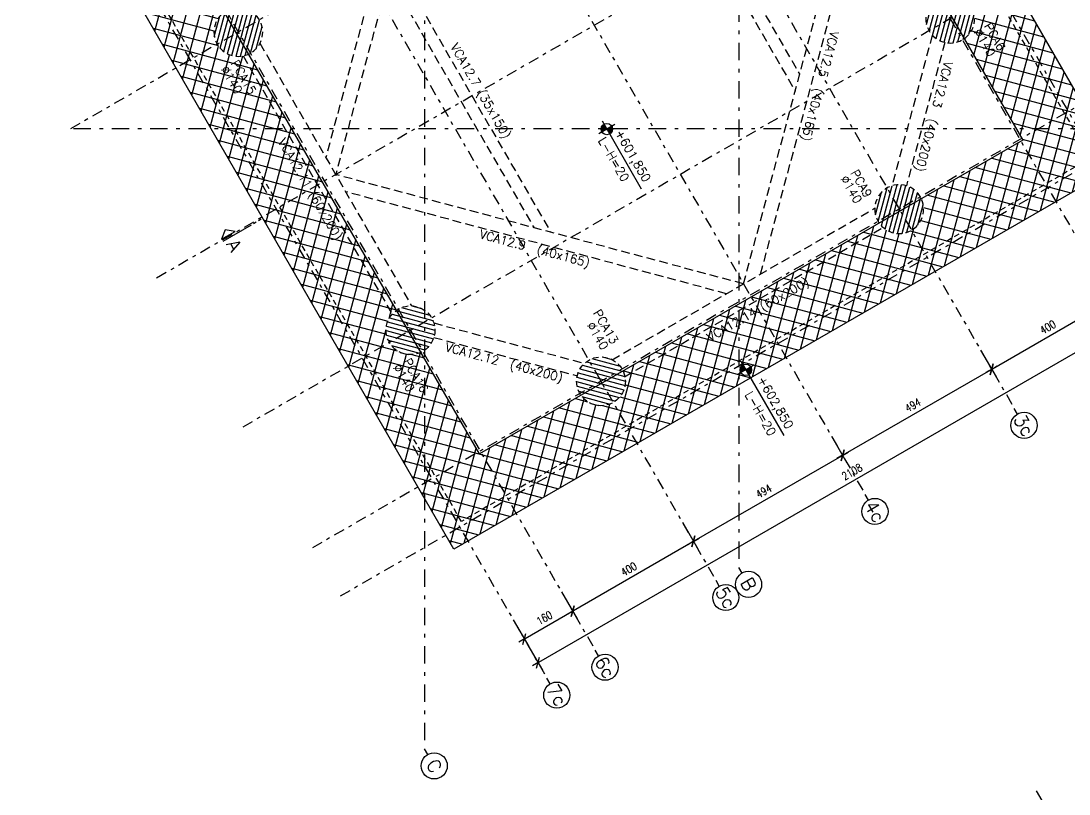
# Model space of a CAD drawing. Header units: metres. Extents: x 661733 to 661987, y 8168511 to 8168781.
# Drawn here: x 661858.35 to 661888.42, y 8168545.71 to 8168567.89 of the extents above; entities that cross this region are included whole.
import ezdxf
from ezdxf.enums import TextEntityAlignment as Align

# ---------------------------------------------------------------- set-up
doc = ezdxf.new("R2010")
doc.units = ezdxf.units.M
doc.header["$MEASUREMENT"] = 0
doc.linetypes.add('SPX-CAMPANARIO$0$DASHDOT2', pattern=[0.5, 0.25, -0.125, 0, -0.125])
doc.linetypes.add('SPX-CAMPANARIO$0$HIDDEN2', pattern=[0.1875, 0.125, -0.0625])
doc.layers.get('0').update_dxf_attribs({"linetype": 'CONTINUOUS'})
doc.layers.get('Defpoints').update_dxf_attribs({"linetype": 'CONTINUOUS'})
for name, color, linetype in [('SPX-CAMPANARIO$0$SP 00 Me1', 9, 'SPX-CAMPANARIO$0$DASHDOT2'), ('SPX-CAMPANARIO$0$SP0Me1', 9, 'SPX-CAMPANARIO$0$DASHDOT2'), ('SPX-CAMPANARIO$0$SP1CRT1', 3, 'CONTINUOUS'), ('SPX-CAMPANARIO$0$SP1INV1', 5, 'SPX-CAMPANARIO$0$HIDDEN2'), ('SPX-CAMPANARIO$0$SP1VST1', 2, 'CONTINUOUS'), ('SPX-CAMPANARIO$0$SP2INV1', 5, 'SPX-CAMPANARIO$0$HIDDEN2'), ('SPX-CAMPANARIO$0$SP3HT3', 9, 'CONTINUOUS'), ('SPX-CAMPANARIO$0$SP3HT4', 251, 'CONTINUOUS'), ('SPX-CAMPANARIO$0$SP4DIM1', 5, 'CONTINUOUS'), ('SPX-CAMPANARIO$0$SP4TN 1', 5, 'CONTINUOUS'), ('SPX-CAMPANARIO$0$SP4TXT 2', 2, 'CONTINUOUS'), ('SPX-CAMPANARIO$0$SP4TXT4', 4, 'CONTINUOUS')]:
    doc.layers.add(name, color=color, linetype=linetype)
doc.styles.add('SPX-CAMPANARIO$0$SP_T-Geral', font='romans.shx')
doc.styles.add('SPX-CAMPANARIO$0$SP_TD_w.8', font='romans.shx', dxfattribs={"width": 0.8})
doc.dimstyles.new('SPX-CAMPANARIO$0$SP_D125cm_18', dxfattribs={"dimtxt": 0.225, "dimasz": 0.025, "dimexe": 0.25, "dimexo": 0.125, "dimgap": 0.125, "dimtad": 1, "dimdec": 1, "dimlfac": 100, "dimdsep": 46, "dimtxsty": 'SPX-CAMPANARIO$0$SP_TD_w.8', "dimblk": 'SPX-CAMPANARIO$0$TIC', "dimcen": 0.0125, "dimdle": 0.125, "dimclrt": 2, "dimadec": 3, "dimazin": 2, "dimtfac": 1, "dimtdec": 1, "dimtmove": 0, "dimatfit": 3, "dimfxl": 0.2, "dimtolj": 1, "dimtzin": 0, "dimarcsym": 0})

# ---------------------------------------------------------------- blocks, each defined once
blk = doc.blocks.new('*U61')
at = {"layer": 'SPX-CAMPANARIO$0$SP 00 Me1', "color": 0, "linetype": 'Continuous'}
blk.add_line((8.374916364184052e-15, -0.1500000000000909), (0, 0), dxfattribs=at)
blk.add_circle((2.512474909253946e-14, -0.4500000000000455), 0.3, dxfattribs=at)
at = {"layer": 'SPX-CAMPANARIO$0$SP 00 Me1', "color": 0, "linetype": 'Continuous', "style": 'SPX-CAMPANARIO$0$SP_T-Geral'}
blk.add_attdef('EIXO?', text='', height=0.3, dxfattribs=at).set_placement((2.512474909253692e-14, -0.45), align=Align.MIDDLE_CENTER)
blk = doc.blocks.new('SPX-CAMPANARIO$0$TIC')
at = {"color": 2, "linetype": 'Continuous'}
blk.add_line((4.59619407771256, 4.596194077712564), (-4.596194077712553, -4.596194077712553), dxfattribs=at)
at = {"color": 5}
blk.add_line((-1, 0), (7.5, 0), dxfattribs=at)
blk = doc.blocks.new('*D78')
at = {"layer": 'Defpoints', "color": 0, "linetype": 'Continuous', "transparency": 16777216}
for p in [(10.53933982830495, 15.02651978017764), (-10.53933983296156, 14.26674297356726), (10.53933982830495, 14.26674296129786)]:
    blk.add_point(p, dxfattribs=at)
at = {"layer": 'SPX-CAMPANARIO$0$SP4DIM1', "color": 0, "linetype": 'Continuous', "lineweight": -2, "transparency": 16777216}
for p, q in [((-10.53933983296156, 14.39174297356726), (-10.53933983296156, 15.27651978017764)), ((10.53933982830495, 14.39174296129786), (10.53933982830495, 15.27651978017764)), ((-10.51433983296156, 15.02651978017764), (10.51433982830495, 15.02651978017764))]:
    blk.add_line(p, q, dxfattribs=at)
at = {"layer": 'SPX-CAMPANARIO$0$SP4DIM1', "color": 0, "linetype": 'Continuous', "lineweight": -2, "transparency": 16777216, "xscale": 0.025, "yscale": 0.025, "zscale": 0.025, "rotation": 180}
blk.add_blockref('SPX-CAMPANARIO$0$TIC', (-10.53933983296156, 15.02651978017764), dxfattribs=at)
at = {"layer": 'SPX-CAMPANARIO$0$SP4DIM1', "color": 0, "linetype": 'Continuous', "lineweight": -2, "transparency": 16777216, "xscale": 0.025, "yscale": 0.025, "zscale": 0.025}
blk.add_blockref('SPX-CAMPANARIO$0$TIC', (10.53933982830495, 15.02651978017764), dxfattribs=at)
at = {"layer": 'SPX-CAMPANARIO$0$SP4DIM1', "color": 2, "linetype": 'Continuous', "transparency": 16777216, "insert": (-2.328305533817596e-09, 15.26401978017764), "char_height": 0.225, "attachment_point": 5, "style": 'SPX-CAMPANARIO$0$SP_TD_w.8'}
blk.add_mtext('\\A1;2108', dxfattribs=at)
blk = doc.blocks.new('*D84')
at = {"layer": 'Defpoints', "color": 0, "linetype": 'Continuous', "transparency": 16777216}
for p in [(13.48399029725782, -8.939339834902952), (14.24376710479954, -8.939339834902952), (13.48399029711001, -10.53933983918704)]:
    blk.add_point(p, dxfattribs=at)
at = {"layer": 'SPX-CAMPANARIO$0$SP4DIM1', "color": 0, "linetype": 'Continuous', "lineweight": -2, "transparency": 16777216}
for p, q in [((13.60899029725782, -8.939339834902952), (14.49376710479954, -8.939339834902952)), ((14.24376710479954, -10.51433983918704), (14.24376710479954, -8.964339834902953)), ((13.60899029711001, -10.53933983918704), (14.49376710479954, -10.53933983918704))]:
    blk.add_line(p, q, dxfattribs=at)
at = {"layer": 'SPX-CAMPANARIO$0$SP4DIM1', "color": 0, "linetype": 'Continuous', "lineweight": -2, "transparency": 16777216, "xscale": 0.025, "yscale": 0.025, "zscale": 0.025}
for p, rotation in [((14.24376710479954, -8.939339834902952), 90), ((14.24376710479954, -10.53933983918704), 270)]:
    blk.add_blockref('SPX-CAMPANARIO$0$TIC', p, dxfattribs=dict(at, rotation=rotation))
at = {"layer": 'SPX-CAMPANARIO$0$SP4DIM1', "color": 2, "linetype": 'Continuous', "transparency": 16777216, "insert": (14.00626710479954, -9.739339837044996), "char_height": 0.225, "attachment_point": 5, "rotation": 90, "style": 'SPX-CAMPANARIO$0$SP_TD_w.8'}
blk.add_mtext('\\A1;160', dxfattribs=at)
blk = doc.blocks.new('*D85')
at = {"layer": 'Defpoints', "color": 0, "linetype": 'Continuous', "transparency": 16777216}
for p in [(13.48399030228395, -4.939339837696919), (13.48399029725782, -8.939339834902952), (14.24376710479954, -8.939339834902952)]:
    blk.add_point(p, dxfattribs=at)
at = {"layer": 'SPX-CAMPANARIO$0$SP4DIM1', "color": 0, "linetype": 'Continuous', "lineweight": -2, "transparency": 16777216}
for p, q in [((13.60899030228395, -4.939339837696919), (14.49376710479954, -4.939339837696918)), ((14.24376710479954, -4.964339837696919), (14.24376710479954, -8.914339834902952)), ((13.60899029725782, -8.939339834902952), (14.49376710479954, -8.939339834902952))]:
    blk.add_line(p, q, dxfattribs=at)
at = {"layer": 'SPX-CAMPANARIO$0$SP4DIM1', "color": 0, "linetype": 'Continuous', "lineweight": -2, "transparency": 16777216, "xscale": 0.025, "yscale": 0.025, "zscale": 0.025}
for p, rotation in [((14.24376710479954, -4.939339837696918), 90), ((14.24376710479954, -8.939339834902952), 270)]:
    blk.add_blockref('SPX-CAMPANARIO$0$TIC', p, dxfattribs=dict(at, rotation=rotation))
at = {"layer": 'SPX-CAMPANARIO$0$SP4DIM1', "color": 2, "linetype": 'Continuous', "transparency": 16777216, "insert": (14.00626710479954, -6.939339836299939), "char_height": 0.225, "attachment_point": 5, "rotation": 90, "style": 'SPX-CAMPANARIO$0$SP_TD_w.8'}
blk.add_mtext('\\A1;400', dxfattribs=at)
blk = doc.blocks.new('*D86')
at = {"layer": 'Defpoints', "color": 0, "linetype": 'Continuous', "transparency": 16777216}
for p in [(13.48399030274024, -8.14971199663246e-09), (14.24376711082874, -8.14971187445103e-09), (13.48399030228395, -4.939339837696919)]:
    blk.add_point(p, dxfattribs=at)
at = {"layer": 'SPX-CAMPANARIO$0$SP4DIM1', "color": 0, "linetype": 'Continuous', "lineweight": -2, "transparency": 16777216}
for p, q in [((13.60899030274024, -8.149711976530927e-09), (14.49376711082874, -8.149711834247963e-09)), ((14.24376711082875, -4.914339837696918), (14.24376711082874, -0.02500000814971188)), ((13.60899030228395, -4.939339837696919), (14.49376711082875, -4.939339837696918))]:
    blk.add_line(p, q, dxfattribs=at)
at = {"layer": 'SPX-CAMPANARIO$0$SP4DIM1', "color": 0, "linetype": 'Continuous', "lineweight": -2, "transparency": 16777216, "xscale": 0.025, "yscale": 0.025, "zscale": 0.025}
for p, rotation in [((14.24376711082874, -8.14971187445103e-09), 90), ((14.24376711082875, -4.939339837696918), 270)]:
    blk.add_blockref('SPX-CAMPANARIO$0$TIC', p, dxfattribs=dict(at, rotation=rotation))
at = {"layer": 'SPX-CAMPANARIO$0$SP4DIM1', "color": 2, "linetype": 'Continuous', "transparency": 16777216, "insert": (14.00626711082874, -2.469669922923319), "char_height": 0.225, "attachment_point": 5, "rotation": 90, "style": 'SPX-CAMPANARIO$0$SP_TD_w.8'}
blk.add_mtext('\\A1;494', dxfattribs=at)
blk = doc.blocks.new('*D87')
at = {"layer": 'Defpoints', "color": 0, "linetype": 'Continuous', "transparency": 16777216}
for p in [(13.48399030319654, 4.93933982158227), (14.24376711268202, 4.939339821582271), (13.48399030274024, -8.14971176621029e-09)]:
    blk.add_point(p, dxfattribs=at)
at = {"layer": 'SPX-CAMPANARIO$0$SP4DIM1', "color": 0, "linetype": 'Continuous', "lineweight": -2, "transparency": 16777216}
for p, q in [((13.60899030319654, 4.93933982158227), (14.49376711268202, 4.939339821582271)), ((14.24376711268202, 0.02499999185028837), (14.24376711268202, 4.914339821582271)), ((13.60899030274024, -8.149711746108757e-09), (14.49376711268202, -8.149711603825794e-09))]:
    blk.add_line(p, q, dxfattribs=at)
at = {"layer": 'SPX-CAMPANARIO$0$SP4DIM1', "color": 0, "linetype": 'Continuous', "lineweight": -2, "transparency": 16777216, "xscale": 0.025, "yscale": 0.025, "zscale": 0.025}
for p, rotation in [((14.24376711268202, 4.939339821582271), 90), ((14.24376711268202, -8.149711644028861e-09), 270)]:
    blk.add_blockref('SPX-CAMPANARIO$0$TIC', p, dxfattribs=dict(at, rotation=rotation))
at = {"layer": 'SPX-CAMPANARIO$0$SP4DIM1', "color": 2, "linetype": 'Continuous', "transparency": 16777216, "insert": (14.00626711268202, 2.469669906716275), "char_height": 0.225, "attachment_point": 5, "rotation": 90, "style": 'SPX-CAMPANARIO$0$SP_TD_w.8'}
blk.add_mtext('\\A1;494', dxfattribs=at)
blk = doc.blocks.new('*D88')
at = {"layer": 'Defpoints', "color": 0, "linetype": 'Continuous', "transparency": 16777216}
for p in [(13.48399030791922, 8.939339820589357), (14.24376711685793, 8.939339820589357), (13.4839903075497, 4.93933982158227)]:
    blk.add_point(p, dxfattribs=at)
at = {"layer": 'SPX-CAMPANARIO$0$SP4DIM1', "color": 0, "linetype": 'Continuous', "lineweight": -2, "transparency": 16777216}
for p, q in [((13.60899030791922, 8.939339820589357), (14.49376711685793, 8.939339820589357)), ((14.24376711685793, 4.964339821582271), (14.24376711685793, 8.914339820589356)), ((13.6089903075497, 4.93933982158227), (14.49376711685793, 4.939339821582271))]:
    blk.add_line(p, q, dxfattribs=at)
at = {"layer": 'SPX-CAMPANARIO$0$SP4DIM1', "color": 0, "linetype": 'Continuous', "lineweight": -2, "transparency": 16777216, "xscale": 0.025, "yscale": 0.025, "zscale": 0.025}
for p, rotation in [((14.24376711685793, 8.939339820589357), 90), ((14.24376711685793, 4.939339821582271), 270)]:
    blk.add_blockref('SPX-CAMPANARIO$0$TIC', p, dxfattribs=dict(at, rotation=rotation))
at = {"layer": 'SPX-CAMPANARIO$0$SP4DIM1', "color": 2, "linetype": 'Continuous', "transparency": 16777216, "insert": (14.00626711685793, 6.939339821085809), "char_height": 0.225, "attachment_point": 5, "rotation": 90, "style": 'SPX-CAMPANARIO$0$SP_TD_w.8'}
blk.add_mtext('\\A1;400', dxfattribs=at)
blk = doc.blocks.new('*D90')
at = {"layer": 'Defpoints', "color": 0, "linetype": 'Continuous', "transparency": 16777216}
for p in [(14.2667429655373, 10.53933982155154), (15.02651978441712, 10.53933982155154), (14.26674296359006, -10.53933983971497)]:
    blk.add_point(p, dxfattribs=at)
at = {"layer": 'SPX-CAMPANARIO$0$SP4DIM1', "color": 0, "linetype": 'Continuous', "lineweight": -2, "transparency": 16777216}
for p, q in [((14.3917429655373, 10.53933982155154), (15.27651978441712, 10.53933982155154)), ((15.02651978441712, -10.51433983971497), (15.02651978441712, 10.51433982155154)), ((14.39174296359006, -10.53933983971497), (15.27651978441712, -10.53933983971497))]:
    blk.add_line(p, q, dxfattribs=at)
at = {"layer": 'SPX-CAMPANARIO$0$SP4DIM1', "color": 0, "linetype": 'Continuous', "lineweight": -2, "transparency": 16777216, "xscale": 0.025, "yscale": 0.025, "zscale": 0.025}
for p, rotation in [((15.02651978441712, 10.53933982155154), 90), ((15.02651978441712, -10.53933983971497), 270)]:
    blk.add_blockref('SPX-CAMPANARIO$0$TIC', p, dxfattribs=dict(at, rotation=rotation))
at = {"layer": 'SPX-CAMPANARIO$0$SP4DIM1', "color": 2, "linetype": 'Continuous', "transparency": 16777216, "insert": (14.78901978441712, -9.081716714834616e-09), "char_height": 0.225, "attachment_point": 5, "rotation": 90, "style": 'SPX-CAMPANARIO$0$SP_TD_w.8'}
blk.add_mtext('\\A1;2108', dxfattribs=at)
blk = doc.blocks.new('*D91')
at = {"layer": 'Defpoints', "color": 0, "linetype": 'Continuous', "transparency": 16777216}
for p in [(10.53933982830495, 15.53933982923627), (12.40270331296169, 15.53933982830494), (11.19980247199786, 14.12650588083044), (-5.020952300990981, -14.63931541889906), (10.53933982830495, -14.63931541889906)]:
    blk.add_point(p, dxfattribs=at)
at = {"layer": 'SPX-CAMPANARIO$0$SP4DIM1', "color": 0, "linetype": 'Continuous', "lineweight": -2, "transparency": 16777216}
blk.add_arc((10.53933982830495, 12.3118997635086), 1.931063506137405, 60.74176849085688, 89.25823025154367, dxfattribs=at)
at = {"layer": 'SPX-CAMPANARIO$0$SP4DIM1', "color": 0, "linetype": 'Continuous', "lineweight": -2, "transparency": 16777216, "xscale": 0.025, "yscale": 0.025, "zscale": 0.025}
for p, rotation in [((10.53933982830495, 14.242963269646), 179.6291151257718), ((11.50487161808048, 13.98424979495194), 330.3708836166287)]:
    blk.add_blockref('SPX-CAMPANARIO$0$TIC', p, dxfattribs=dict(at, rotation=rotation))
at = {"layer": 'SPX-CAMPANARIO$0$SP4DIM1', "color": 2, "linetype": 'Continuous', "transparency": 16777216, "insert": (11.10060538719584, 14.40657125387501), "char_height": 0.225, "attachment_point": 5, "rotation": 344.99999937120026, "style": 'SPX-CAMPANARIO$0$SP_TD_w.8'}
blk.add_mtext('\\A1;30°', dxfattribs=at)
blk = doc.blocks.new('SPX-CAMPANARIO$0$SP_P_140_F')
at = {"layer": 'SPX-CAMPANARIO$0$SP3HT3'}
h = blk.add_hatch(dxfattribs=at)
h.set_pattern_fill('ANSI31', color=256)
h.set_pattern_definition([(45, (-0.2560500135552601, -0.4177359487040206), (-0.08838834764831845, 0.08838834764831845), [])])
edge = h.paths.add_edge_path()
edge.add_arc((4.28626379690982e-17, -1.110223024625157e-16), 0.6999999999827026, 0, 360)
at = {"layer": 'Defpoints'}
for p, q in [((-0.04999999981373549, 0), (0.05000000074505806, -9.313225746154785e-10)), ((-9.313225746154785e-10, -0.04999999981373549), (-9.313225746154785e-10, 0.04999999981373549))]:
    blk.add_line(p, q, dxfattribs=at)
at = {"layer": 'SPX-CAMPANARIO$0$SP2INV1', "ltscale": 1.25}
blk.add_circle((0, 0), 0.6999999999827026, dxfattribs=at)
blk = doc.blocks.new('SPX-CAMPANARIO$0$SP_IND_CORTE2')
for p, q in [((-0.2700000000004366, 0), (-1.020000000000437, 0)), ((-0.1350000000002183, 0), (-0.2099999999991269, 0)), ((0, 0), (-0.0750000000007276, 0))]:
    blk.add_line(p, q)
blk.add_lwpolyline([(-1.020000000000437, 0.06000000000000227), (-0.6599999999998545, 0.06000000000000227), (-0.8400000000001455, 0.210000000000008)], close=True)
at = {"style": 'SPX-CAMPANARIO$0$SP_T-Geral'}
blk.add_attdef('1', text='', height=0.3, dxfattribs=at).set_placement((-0.8400000000001455, -0.1999999999999886), align=Align.MIDDLE_CENTER)
blk = doc.blocks.new('SPX-CAMPANARIO$0$01')
at = {"layer": 'SPX-CAMPANARIO$0$SP1INV1', "ltscale": 2}
for p, q in [((8.564339822158217, 1.676380634307861e-08), (-5.401670932769775e-08, 8.564339827746153)), ((8.56433981936425, 0.5656854407861829), (0.5656853709369898, 8.564339831471443)), ((-4.16433981349118, 4.399999996927379), (4.164339805895205, 4.399999999533596)), ((-4.5143398111619, 4.050000000931322), (4.514339807161709, 4.050000000931322)), ((8.564339822158217, 7.450580596923828e-09), (-2.980232238769531e-08, -8.564339827746153)), ((-8.564339828677475, -4.656612873077393e-09), (3.539025783538818e-08, -8.564339827746153)), ((-8.564339824952185, -0.5656854305416346), (-0.5656853951513767, -8.564339822158217)), ((8.564339821226895, -0.5656854193657637), (0.5656854026019573, -8.564339822158217)), ((-4.514339813024543, -4.050000000931322), (4.514339805848859, -4.050000000931323)), ((-4.164339815322533, -4.399999996958671), (4.164339805661467, -4.400000000433625))]:
    blk.add_line(p, q, dxfattribs=at)
blk = doc.blocks.new('SPX-CAMPANARIO$0$SP_EIXOS_CAMP')
at = {"layer": 'SPX-CAMPANARIO$0$SP0Me1', "ltscale": 2}
for p, q in [((12.40270331296169, 15.53933982830494), (-5.020952300990981, -14.63931541889906)), ((-14.63931542541832, 13.23869983571336), (15.53933983016759, -4.18495492732394)), ((-14.63931542541832, 2.824551025020269), (15.53933983016759, -14.59910373801703))]:
    blk.add_line(p, q, dxfattribs=at)
at = {"layer": 'SPX-CAMPANARIO$0$SP0Me1', "ltscale": 1.25}
for p, q in [((-4.939339831471443, 15.53933982830495), (-4.939339831471443, -14.63931541889906)), ((-1.862645149230957e-09, 15.53933982923627), (-2.766997046325639e-09, -14.63931541889906)), ((4.939339827746153, 15.53933982830495), (4.939339828650505, -14.63931541889906)), ((8.93933982681483, 15.53933982830495), (8.93933982681483, -14.63931541889906)), ((10.53933982830495, 15.53933982923627), (10.53933982830495, -14.63931541889906)), ((-14.63931542541832, 10.53933983085618), (15.53933983109891, 10.53933982271701)), ((-14.63931542541832, 8.939339843335901), (15.53933983016759, 8.939339835196733)), ((-14.63931542541832, 4.939339844240252), (15.53933983109891, 4.939339835196733)), ((-14.63931542541832, 3.509524878347265e-09), (15.53933983016759, -3.725290298461914e-09)), ((-14.63931542541832, -4.939339816786047), (15.53933983016759, -4.939339824020863)), ((-14.63931542541832, -8.939339815881695), (15.53933983203024, -8.939339824020863)), ((-14.63931542541832, -10.53933982200145), (15.53933983109891, -10.53933982923627))]:
    blk.add_line(p, q, dxfattribs=at)
at = {"layer": 'SPX-CAMPANARIO$0$SP0Me1'}
ref = blk.add_blockref('*U61', (15.53933733142912, 4.939339843578637), dxfattribs=dict(at, xscale=1.25, yscale=1.25, zscale=1.25, rotation=90))
ref.add_attrib('EIXO?', '3c', dxfattribs={"layer": 'SPX-CAMPANARIO$0$SP 00 Me1', "color": 0, "linetype": 'Continuous', "height": 0.3749999999999998, "rotation": 5.336085289072461e-08, "style": 'SPX-CAMPANARIO$0$SP_T-Geral'}).set_placement((16.10183733282611, 4.939339843578637), align=Align.MIDDLE_CENTER)
ref = blk.add_blockref('*U61', (15.53933733142912, 3.725290298461914e-09), dxfattribs=dict(at, xscale=1.25, yscale=1.25, zscale=1.25, rotation=90))
ref.add_attrib('EIXO?', '4c', dxfattribs={"layer": 'SPX-CAMPANARIO$0$SP 00 Me1', "color": 0, "linetype": 'Continuous', "height": 0.3749999999999998, "rotation": 5.336085289072461e-08, "style": 'SPX-CAMPANARIO$0$SP_T-Geral'}).set_placement((16.1018373304978, 4.889443516731262e-09), align=Align.MIDDLE_CENTER)
ref = blk.add_blockref('*U61', (15.53933733142913, -4.184953484676612), dxfattribs=dict(at, xscale=1.25, yscale=1.25, zscale=1.25, rotation=90))
ref.add_attrib('EIXO?', 'B', dxfattribs={"layer": 'SPX-CAMPANARIO$0$SP 00 Me1', "color": 0, "linetype": 'Continuous', "height": 0.3749999999999998, "rotation": 5.336085289072461e-08, "style": 'SPX-CAMPANARIO$0$SP_T-Geral'}).set_placement((16.10183733107988, -4.184953484676612), align=Align.MIDDLE_CENTER)
ref = blk.add_blockref('*U61', (15.53933733142912, -4.939339815638959), dxfattribs=dict(at, xscale=1.25, yscale=1.25, zscale=1.25, rotation=90))
ref.add_attrib('EIXO?', '5c', dxfattribs={"layer": 'SPX-CAMPANARIO$0$SP 00 Me1', "color": 0, "linetype": 'Continuous', "height": 0.3749999999999998, "rotation": 5.336085289072461e-08, "style": 'SPX-CAMPANARIO$0$SP_T-Geral'}).set_placement((16.10183733107988, -4.939339815638959), align=Align.MIDDLE_CENTER)
ref = blk.add_blockref('*U61', (15.53933733236045, -8.93933981563896), dxfattribs=dict(at, xscale=1.25, yscale=1.25, zscale=1.25, rotation=90))
ref.add_attrib('EIXO?', '6c', dxfattribs={"layer": 'SPX-CAMPANARIO$0$SP 00 Me1', "color": 0, "linetype": 'Continuous', "height": 0.3749999999999998, "rotation": 5.336085289072461e-08, "style": 'SPX-CAMPANARIO$0$SP_T-Geral'}).set_placement((16.1018373320112, -8.93933981563896), align=Align.MIDDLE_CENTER)
ref = blk.add_blockref('*U61', (15.53933733236045, -10.53933982178569), dxfattribs=dict(at, xscale=1.25, yscale=1.25, zscale=1.25, rotation=90))
ref.add_attrib('EIXO?', '7c', dxfattribs={"layer": 'SPX-CAMPANARIO$0$SP 00 Me1', "color": 0, "linetype": 'Continuous', "height": 0.3749999999999998, "rotation": 5.336085289072461e-08, "style": 'SPX-CAMPANARIO$0$SP_T-Geral'}).set_placement((16.10183733259328, -10.53933982178569), align=Align.MIDDLE_CENTER)
ref = blk.add_blockref('*U61', (15.53933733142912, -14.5991022953697), dxfattribs=dict(at, xscale=1.25, yscale=1.25, zscale=1.25, rotation=90))
ref.add_attrib('EIXO?', 'C', dxfattribs={"layer": 'SPX-CAMPANARIO$0$SP 00 Me1', "color": 0, "linetype": 'Continuous', "height": 0.3749999999999998, "rotation": 5.336085289072461e-08, "style": 'SPX-CAMPANARIO$0$SP_T-Geral'}).set_placement((16.10183733107988, -14.5991022953697), align=Align.MIDDLE_CENTER)
at = {"layer": 'SPX-CAMPANARIO$0$SP4DIM1', "linetype": 'Continuous'}
dim = blk.add_linear_dim(base=(10.53933982830495, 15.02651978017764), p1=(-10.53933983296156, 14.26674297356726), p2=(10.53933982830495, 14.26674296129786), dimstyle='SPX-CAMPANARIO$0$SP_D125cm_18', override={"dimdec": 0}, dxfattribs=at)
dim.commit()
dim.dimension.update_dxf_attribs({"geometry": '*D78', "text_midpoint": (-2.328305533817596e-09, 15.26401978017764)})
dim = blk.add_angular_dim_2l(base=(11.19980247199786, 14.12650588083044), line1=((10.53933982830495, 15.53933982923627), (10.53933982830495, -14.63931541889906)), line2=((12.40270331296169, 15.53933982830494), (-5.020952300990981, -14.63931541889906)), dimstyle='SPX-CAMPANARIO$0$SP_D125cm_18', dxfattribs=at)
dim.commit()
dim.dimension.update_dxf_attribs({"geometry": '*D91', "text_midpoint": (11.10060538719584, 14.40657125387501)})
for base, p1, p2, picture, middle in [((15.02651978441712, 10.53933982155154), (14.26674296359005, -10.53933983971496), (14.2667429655373, 10.53933982155154), '*D90', (14.78901978441712, -9.081716714834616e-09)), ((14.24376711268202, 4.939339821582271), (13.48399030274024, -8.149711766210287e-09), (13.48399030319653, 4.939339821582268), '*D87', (14.00626711268202, 2.469669906716275)), ((14.24376711082874, -8.14971187445103e-09), (13.48399030228394, -4.939339837696918), (13.48399030274024, -8.149711996632456e-09), '*D86', (14.00626711082874, -2.469669922923319))]:
    dim = blk.add_linear_dim(base=base, p1=p1, p2=p2, angle=89.99999996135651, dimstyle='SPX-CAMPANARIO$0$SP_D125cm_18', override={"dimdec": 0}, dxfattribs=at)
    dim.commit()
    dim.dimension.update_dxf_attribs({"geometry": picture, "text_midpoint": middle})
for base, p1, p2, angle, picture, middle in [((14.24376711685793, 8.939339820589357), (13.48399030754969, 4.939339821582268), (13.48399030791921, 8.939339820589353), 89.99999996135651, '*D88', (14.00626711685793, 6.939339821085809)), ((14.24376710479954, -8.939339834902952), (13.48399030228394, -4.939339837696918), (13.48399029725781, -8.939339834902949), 269.9999999613565, '*D85', (14.00626710479954, -6.939339836299939)), ((14.24376710479954, -8.939339834902952), (13.48399029711, -10.53933983918703), (13.48399029725781, -8.939339834902949), 89.99999996135651, '*D84', (14.00626710479954, -9.739339837044996))]:
    dim = blk.add_linear_dim(base=base, p1=p1, p2=p2, angle=angle, dimstyle='SPX-CAMPANARIO$0$SP_D125cm_18', dxfattribs=at)
    dim.commit()
    dim.dimension.update_dxf_attribs({"geometry": picture, "text_midpoint": middle})
blk = doc.blocks.new('SPX-CAMPANARIO')
at = {"layer": 'SPX-CAMPANARIO$0$SP3HT4'}
h = blk.add_hatch(dxfattribs=at)
h.set_pattern_fill('ANSI37', color=256, scale=3)
h.set_pattern_definition([(345.0000000390839, (661313.149658029, 8168529.596742191), (0.09705714166635818, 0.3622221849246074), []), (75.0000000390839, (661313.149658029, 8168529.596742191), (-0.3622221849246074, 0.0970571416663582), [])])
h.paths.add_polyline_path([(661889.8259150564, 8168563.734204538), (661878.8259150443, 8168582.786763413), (661859.7733561685, 8168571.7867634), (661870.7733561806, 8168552.734204526)])
h.paths.add_polyline_path([(661864.88442043, 8168566.934140434, -0.9167914195142443), (661864.1870537085, 8168568.142015026), (661862.5054069817, 8168571.054712593), (661865.4181045503, 8168572.736359321, -0.3890227138355431), (661865.7023719313, 8168573.638727215, -0.3890227138057578), (661866.6259791423, 8168573.433726043), (661873.9732920866, 8168577.675699157, -0.3890227140089777), (661874.2575594673, 8168578.578067051, -0.3890227139791926), (661875.1811666786, 8168578.373065879), (661878.0938642367, 8168580.0547126), (661879.7755109624, 8168577.142015035, -0.9167914382262522), (661880.4728776851, 8168575.934140442), (661884.7148507973, 8168568.586827498, -0.9167914389007389), (661885.4122175201, 8168567.378952905), (661887.0938642424, 8168564.466255345), (661884.1811666847, 8168562.784608623, -0.3890227169107331), (661883.896899307, 8168561.882240722, -0.3890227168809481), (661882.9732920917, 8168562.087241901), (661875.62597915, 8168557.845268789, -0.3890227163153701), (661875.3417117717, 8168556.942900889, -0.3890227162855854), (661874.4181045572, 8168557.147902067), (661871.5054069881, 8168555.466255338), (661869.823760265, 8168558.378952898, -0.9167914195142443), (661869.1263935434, 8168559.58682749)], flags=16)
at = {"layer": 'SPX-CAMPANARIO$0$SP1INV1', "ltscale": 2}
for p, q in [((661865.2085696061, 8168567.244017957), (661869.5568298993, 8168559.712610168)), ((661864.7248414427, 8168566.881859712), (661869.0013275768, 8168559.474768415)), ((661875.3082706353, 8168558.164896713), (661882.8396784051, 8168562.513157037)), ((661875.6704288798, 8168557.681168552), (661883.0775201612, 8168561.957654716))]:
    blk.add_line(p, q, dxfattribs=at)
for points in [[(661884.4957960881, 8168567.478678296), (661883.337659746, 8168563.156454618)], [(661884.8540913047, 8168567.270372923), (661883.752105193, 8168563.157704757)], [(661870.195606263, 8168559.222459838), (661874.517829941, 8168558.064323498)], [(661870.1968563993, 8168558.808014393), (661874.3095245666, 8168557.706028283)]]:
    blk.add_lwpolyline(points, dxfattribs=at)
at = {"layer": 'SPX-CAMPANARIO$0$SP1VST1'}
for points in [[(661878.8259150442, 8168582.786763412), (661889.8259150566, 8168563.734204537), (661870.7733561809, 8168552.734204524), (661859.7733561684, 8168571.786763399)], [(661878.0938642371, 8168580.054712599), (661887.093864243, 8168564.466255344), (661871.5054069881, 8168555.466255337), (661862.505406982, 8168571.054712592)]]:
    blk.add_lwpolyline(points, close=True, dxfattribs=at)
at = {"layer": 'SPX-CAMPANARIO$0$SP2INV1', "ltscale": 1.25}
blk.add_lwpolyline([(661878.61307364, 8168581.992428476), (661889.0315801196, 8168563.947045941), (661870.9861975852, 8168553.52853946), (661860.5676911053, 8168571.573921995)], close=True, dxfattribs=at)
at = {"layer": 'SPX-CAMPANARIO$0$SP4TN 1', "color": 9}
for p, q in [((661875.0242817604, 8168565.017666102), (661876.1470049925, 8168563.073052424)), ((661875.3931086196, 8168564.918839243), (661874.9254549015, 8168564.648839244)), ((661879.0115878129, 8168558.111449445), (661880.2343110447, 8168555.993630686)), ((661879.3804146721, 8168558.012622586), (661878.912760954, 8168557.742622586))]:
    blk.add_line(p, q, dxfattribs=at)
for centre in [(661875.1592817605, 8168564.783839242), (661879.1465878129, 8168557.877622584)]:
    blk.add_circle(centre, 0.1619999999999986, dxfattribs=at)
for points in [[(661875.1592817605, 8168564.783839242), (661875.0782817604, 8168564.924135358), (661875.0028017764, 8168564.82576793)], [(661875.1592817605, 8168564.783839242), (661875.0189856451, 8168564.702839243), (661875.0028017764, 8168564.82576793)], [(661875.1592817605, 8168564.783839242), (661875.299577876, 8168564.864839242), (661875.3157617445, 8168564.741910557)], [(661875.1592817605, 8168564.783839242), (661875.2402817605, 8168564.643543129), (661875.3157617445, 8168564.741910557)], [(661879.1465878129, 8168557.877622584), (661879.0655878129, 8168558.0179187), (661878.9901078289, 8168557.919551272)], [(661879.1465878129, 8168557.877622584), (661879.0062916976, 8168557.796622586), (661878.9901078289, 8168557.919551272)], [(661879.1465878129, 8168557.877622584), (661879.2868839285, 8168557.958622584), (661879.303067797, 8168557.8356939)], [(661879.1465878129, 8168557.877622584), (661879.2275878129, 8168557.737326471), (661879.303067797, 8168557.8356939)]]:
    blk.add_solid(points, dxfattribs=at)
at = {"rotation": 300.000000039103}
blk.add_blockref('SPX-CAMPANARIO$0$01', (661874.7996356186, 8168567.760483962), dxfattribs=at)
at = {"color": 4, "xscale": -1, "rotation": 300.0000000450238}
blk.add_blockref('SPX-CAMPANARIO$0$SP_P_140_F', (661883.5468993058, 8168562.488458503), dxfattribs=at)
at = {"layer": 'SPX-CAMPANARIO$0$SP 00 Me1', "linetype": 'Continuous', "rotation": 300.000000039103}
for p in [(661874.7996356125, 8168567.760483966), (661894.799635635, 8168533.119467827)]:
    blk.add_blockref('SPX-CAMPANARIO$0$SP_EIXOS_CAMP', p, dxfattribs=at)
at = {"layer": 'SPX-CAMPANARIO$0$SP1CRT1', "xscale": -1}
for p, rotation in [((661885.01100092, 8168567.95256012), 300.0000000450238), ((661864.5882703204, 8168567.568407816), 120.0000000510276)]:
    blk.add_blockref('SPX-CAMPANARIO$0$SP_P_140_F', p, dxfattribs=dict(at, rotation=rotation))
at = {"layer": 'SPX-CAMPANARIO$0$SP1CRT1', "rotation": 120.0000000330993}
for p in [(661869.5276101556, 8168559.013220279), (661874.991711771, 8168557.54911867)]:
    blk.add_blockref('SPX-CAMPANARIO$0$SP_P_140_F', p, dxfattribs=at)
at = {"layer": 'SPX-CAMPANARIO$0$SP4TXT4'}
ref = blk.add_blockref('SPX-CAMPANARIO$0$SP_IND_CORTE2', (661865.247187854, 8168562.195665346), dxfattribs=dict(at, xscale=1.25, yscale=1.25, zscale=1.25, rotation=29.99999987407687))
ref.add_attrib('Nº', 'A', dxfattribs={"height": 0.3749999999999999, "rotation": 300.0000000000001, "style": 'SPX-CAMPANARIO$0$SP_T-Geral'}).set_placement((661864.4684730668, 8168561.444438922), align=Align.MIDDLE_CENTER)
at = {"layer": 'SPX-CAMPANARIO$0$SP4TN 1', "char_height": 0.25, "attachment_point": 7, "rotation": 300.00000003910304, "style": 'SPX-CAMPANARIO$0$SP_T-Geral'}
for s, insert in [('+601,850', (661875.319581905, 8168564.644854864)), ('+602,850', (661879.4068879572, 8168557.565433126))]:
    blk.add_mtext_dynamic_manual_height_columns(s, width=1.269714283868041, gutter_width=12.5, heights=[0], dxfattribs=dict(at, insert=insert))
at = {"layer": 'SPX-CAMPANARIO$0$SP4TXT 2', "line_spacing_factor": 0.8, "style": 'SPX-CAMPANARIO$0$SP_T-Geral'}
for s, insert, char_height, attachment_point, rotation in [('PCA6\\P%%C140', (661885.9331808061, 8168567.719583434), 0.25, 4, 300.00000003910304), ('VCA12.5  (40x165)', (661881.0760241088, 8168566.072111165), 0.25, 8, 255.00000018493202), ('VCA12.7 (35x150)', (661871.6507758581, 8168565.942488936), 0.25, 2, 299.99999999497356), ('PCA15\\P%%C140', (661864.3289441185, 8168566.653288219), 0.2499999999999999, 4, 300.0000000390528), ('VCA12.3  (40x200)', (661884.3435629081, 8168565.196574265), 0.25, 8, 255.00000018493202), ('VCA12.11 (60x200)', (661866.4760405448, 8168562.954854109), 0.25, 8, 300.00000003910304), ('L-H=20', (661875.3594298806, 8168563.914754841), 0.25, 5, 300.00000003910304), ('PCA9\\P%%C140', (661882.5324185218, 8168562.767565068), 0.25, 6, 300.00000005055784), ('VCA12.9  (40x165)', (661873.1236151038, 8168561.480785683), 0.25, 2, 344.99999984807573), ('VCA12.14 (60x200)', (661879.5981896549, 8168559.43105966), 0.25, 8, 30.00000005027063), ('PCA13\\P%%C140', (661875.257238778, 8168558.567238078), 0.25, 6, 300.0000000301833), ('VCA12.12  (40x200)', (661872.2480829206, 8168558.213245628), 0.25, 2, 344.99999984807573), ('PCA16\\P%%C140', (661869.2682839304, 8168558.098100722), 0.2499999999999999, 4, 300.0000000390528), ('L-H=20', (661879.5688059512, 8168556.62390163), 0.25, 5, 300.00000003910304)]:
    blk.add_mtext(s, dxfattribs=dict(at, insert=insert, char_height=char_height, attachment_point=attachment_point, rotation=rotation))

msp = doc.modelspace()

# ---------------------------------------------------------------- block references
msp.add_blockref('SPX-CAMPANARIO', (0, 0))

doc.saveas('drawing.dxf')
